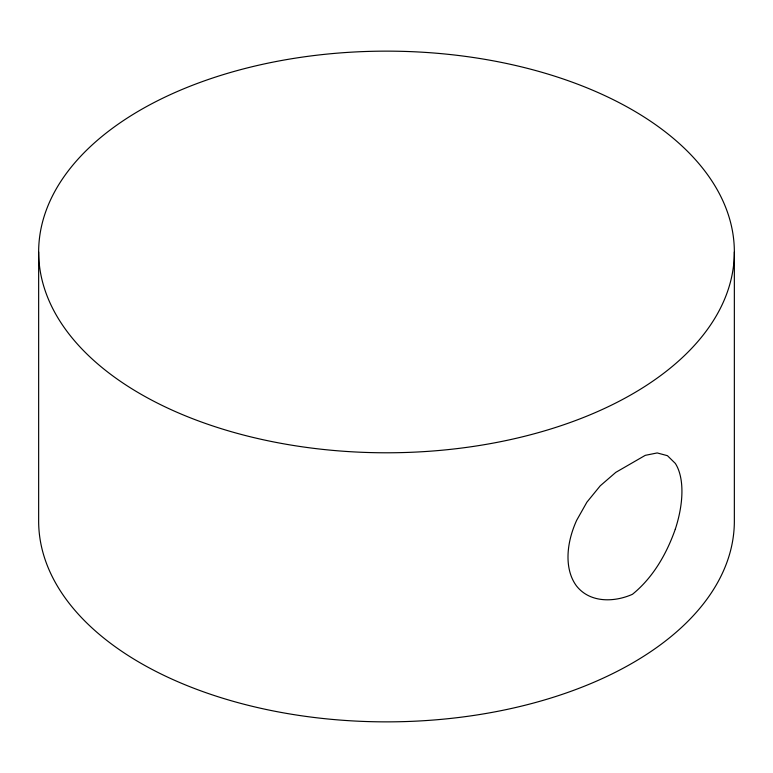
<?xml version="1.0" encoding="UTF-8"?>
<svg xmlns="http://www.w3.org/2000/svg" width="773" height="773" viewBox="0 0 773 773"><rect width="100%" height="100%" fill="white"/><g stroke="black" fill="none" stroke-linecap="round" stroke-linejoin="round"><path stroke-width="1.16" d="M734.35 251.969A347.85 200.825 0 0 1 212.575 425.884A347.85 200.825 0 0 1 212.575 78.044A347.85 200.825 0 0 1 734.35 251.969L734.35 521.031A347.85 200.825 0 0 1 386.5 721.866A347.85 200.825 0 0 1 38.65 521.031L38.65 251.969M675.302 529.167C666.597 553.903 653.069 577.586 632.469 594.282C614.293 602.399 590.089 603.027 576.639 586.127A79.977 51.81 -53 0 1 576.639 520.355L586.891 502.189L600.235 485.821L615.781 472.371L645.271 455.345L657.195 452.939L667.437 455.684L675.302 463.394A79.977 39.752 -66.1 0 1 675.302 529.167"/></g></svg>
